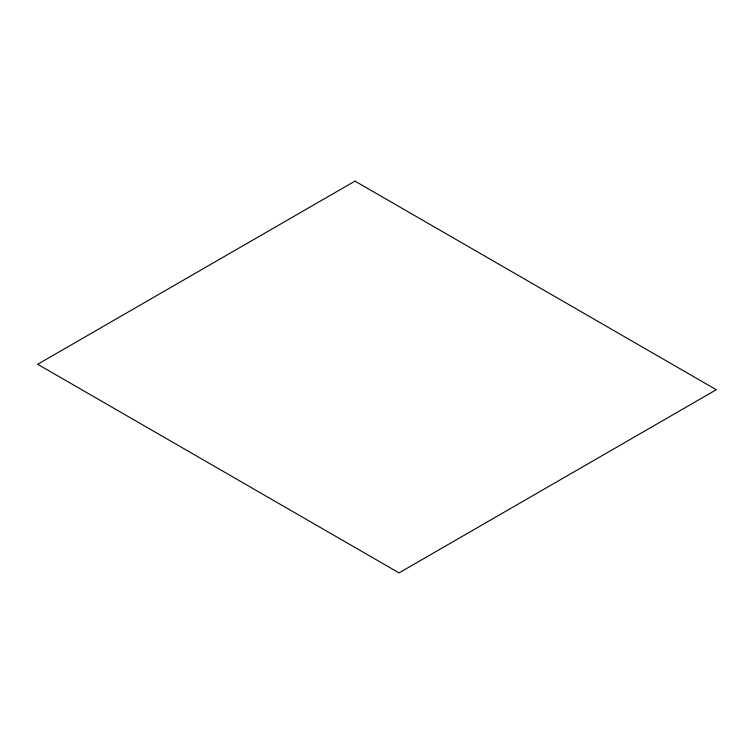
<?xml version="1.0" encoding="UTF-8"?>
<svg xmlns="http://www.w3.org/2000/svg" width="754" height="754" viewBox="0 0 754 754"><rect width="100%" height="100%" fill="white"/><g stroke="black" fill="none" stroke-linecap="round" stroke-linejoin="round"><path stroke-width="1.13" d="M354.964 181.111L37.7 364.276L399.036 572.889L716.3 389.724L354.964 181.111"/></g></svg>
